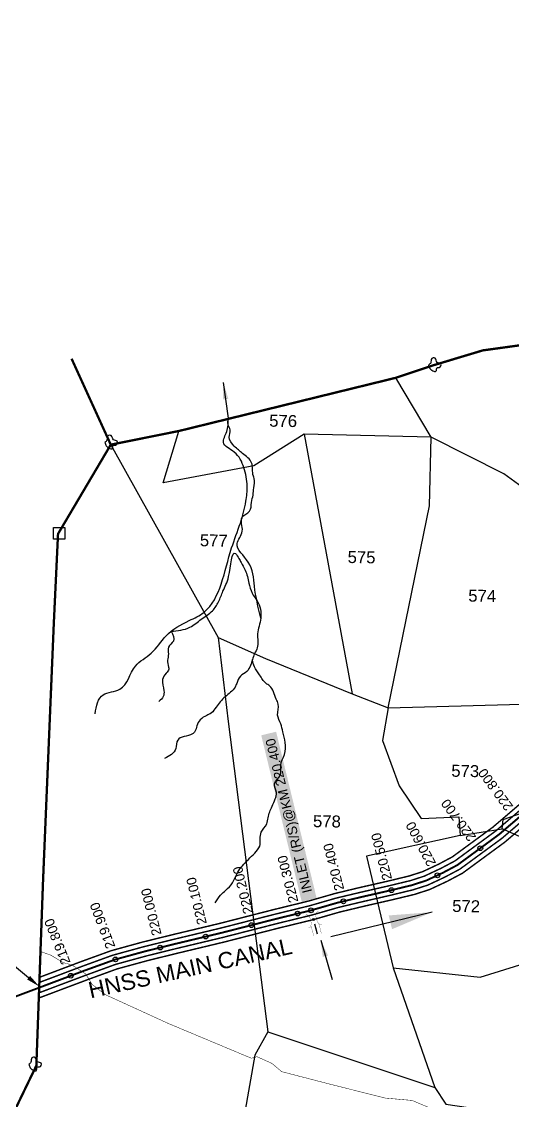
# Model space of a CAD drawing. Header units: feet. Extents: x 744761 to 763303, y 1620064 to 1627037.
# Drawn here: x 747324 to 748352, y 1623019 to 1625273 of the extents above; entities that cross this region are included whole.
import ezdxf
from ezdxf import colors
from ezdxf.entities.mleader import LeaderData, LeaderLine
from ezdxf.enums import TextEntityAlignment as Align
from ezdxf.math import Vec2, Vec3

# ---------------------------------------------------------------- set-up
doc = ezdxf.new("R2010")
doc.units = ezdxf.units.FT
doc.header["$LTSCALE"] = 15
doc.header["$MEASUREMENT"] = 0
doc.header["$PDMODE"] = 32
doc.header["$PDSIZE"] = 10
doc.linetypes.add('HIDDEN2', pattern=[0.1875, 0.125, -0.0625])
for name, color, linetype in [('CANAL1', 7, 'Continuous'), ('CSMark', 72, 'Continuous'), ('PLOT', 7, 'Continuous'), ('PLOT NO', 7, 'Continuous'), ('ROADS', 6, 'Continuous'), ('STRUCTURE', 5, 'Continuous'), ('TANKS-STREAM', 4, 'Continuous'), ('VILLAGE STONES', 240, 'Continuous')]:
    doc.layers.add(name, color=color, linetype=linetype)
doc.layers.add('VILLAGE BOUNDRY', color=5, linetype='HIDDEN2', lineweight=100)
doc.styles.get("Standard").update_dxf_attribs({"font": 'arial.ttf'})
doc.dimstyles.get("Standard").update_dxf_attribs({"dimtxt": 0.18, "dimasz": 0.18, "dimexe": 0.18, "dimexo": 0.0625, "dimgap": 0.09, "dimtad": 0, "dimtih": 1, "dimtoh": 1, "dimdec": 4, "dimzin": 0, "dimdsep": 46, "dimtxsty": 'Standard', "dimcen": 0.09, "dimadec": 0, "dimazin": 0, "dimtfac": 1, "dimtdec": 4, "dimtofl": 0, "dimtmove": 0, "dimatfit": 3, "dimfxl": 1, "dimtolj": 1, "dimtzin": 0, "dimarcsym": 0})

# ---------------------------------------------------------------- blocks, each defined once
blk = doc.blocks.new('IN')
at = {"layer": 'STRUCTURE', "color": 190, "const_width": 0.5}
for points in [[(763895.1, 1696672), (763895.1, 1696668), (763889.1, 1696664), (763881.7, 1696664), (763874.3, 1696664), (763868.3, 1696668), (763868.3, 1696672)], [(763871.3, 1696666), (763849.3, 1696666)], [(763871.3, 1696649.2), (763849.3, 1696649.2)], [(763868.3, 1696643.2), (763868.3, 1696647.2), (763874.3, 1696651.2), (763881.7, 1696651.2), (763881.7, 1696651.2), (763881.7, 1696651.2), (763889.1, 1696651.2), (763895.1, 1696647.2), (763895.1, 1696643.2)]]:
    blk.add_lwpolyline(points, dxfattribs=at)
at = {"layer": 'STRUCTURE', "color": 0}
blk.add_circle((763881.7, 1696657.6), 2.11, dxfattribs=at)
blk.add_leader([(763872.7, 1696657.6), (763851.2, 1696657.6)], dimstyle='Standard', override={"dimasz": 10, "dimgap": 0.09, "dimtad": 0}, dxfattribs=at)

msp = doc.modelspace()

# ---------------------------------------------------------------- linework, layer by layer
msp.add_point((747929.3, 1623417.8))
msp.add_point((747929.3, 1623417.8))
msp.add_point((747929.3, 1623417.8))
at = {"layer": 'CANAL1', "color": 5, "const_width": 3}
for points in [[(747361.6, 1623267.3), (747377.9, 1623273.4), (747452, 1623301.3), (747514.5, 1623324), (747579.8, 1623341.9), (747644.5, 1623357.8), (747740.4, 1623380.7), (747852.6, 1623409.4), (747926.8, 1623427.5), (747981.5, 1623443.3), (748032.4, 1623455.4), (748091.8, 1623469), (748136.8, 1623479.8), (748166, 1623489.2), (748200.4, 1623505.3), (748229.7, 1623520.8), (748315.5, 1623583.7), (748381.1, 1623639.8)], [(747360.8, 1623245.6), (747384.9, 1623254.7), (747459, 1623282.5), (747520.6, 1623304.9), (747584.8, 1623322.5), (747649.2, 1623338.4), (747745.2, 1623361.3), (747857.4, 1623390), (747931.9, 1623408.2), (747986.6, 1623423.9), (748037, 1623435.9), (748096.3, 1623449.5), (748142.2, 1623460.6), (748173.3, 1623470.5), (748209.3, 1623487.4), (748240.3, 1623503.8), (748328, 1623568), (748393.8, 1623624.3)]]:
    msp.add_lwpolyline(points, dxfattribs=at)
at = {"layer": 'CANAL1', "color": 1, "const_width": 3}
for points in [[(747362, 1623278.1), (747374.4, 1623282.7), (747448.6, 1623310.7), (747511.5, 1623333.5), (747577.3, 1623351.6), (747642.1, 1623367.5), (747738, 1623390.4), (747850.2, 1623419.1), (747924.2, 1623437.2), (747979, 1623452.9), (748030.1, 1623465.2), (748089.5, 1623478.7), (748134.1, 1623489.5), (748162.4, 1623498.5), (748195.9, 1623514.2), (748224.4, 1623529.3), (748309.3, 1623591.5), (748374.8, 1623647.5)], [(747360.4, 1623234.8), (747388.4, 1623245.3), (747462.4, 1623273.1), (747523.6, 1623295.4), (747587.3, 1623312.8), (747651.5, 1623328.6), (747747.6, 1623351.6), (747859.8, 1623380.3), (747934.5, 1623398.5), (747989.1, 1623414.2), (748039.2, 1623426.2), (748098.6, 1623439.8), (748144.9, 1623450.9), (748177, 1623461.2), (748213.8, 1623478.4), (748245.7, 1623495.3), (748334.2, 1623560.2), (748400.2, 1623616.6)]]:
    msp.add_lwpolyline(points, dxfattribs=at)
at = {"layer": 'CANAL1', "color": 1, "linetype": 'HIDDEN2', "ltscale": 5, "const_width": 4}
msp.add_lwpolyline([(747298.5, 1623232.9), (747381.4, 1623264), (747455.5, 1623291.9), (747520.5, 1623315.3), (747582.3, 1623332.2), (747646.8, 1623348.1), (747709.2, 1623363), (747742.8, 1623371), (747855, 1623399.7), (747929.3, 1623417.8), (747984.1, 1623433.6), (748034.7, 1623445.7), (748094.1, 1623459.2), (748139.5, 1623470.2), (748169.7, 1623479.9), (748204.9, 1623496.3), (748235, 1623512.3), (748321.7, 1623575.9), (748387.5, 1623632)], dxfattribs=at)
at = {"layer": 'CSMark', "color": 3}
for p in [(748282.9, 1623547.4), (748193.3, 1623490.9), (748097.3, 1623460), (747996.9, 1623436.7), (747901.2, 1623411), (747804.6, 1623386.8), (747709.2, 1623363), (747614.2, 1623340.1), (747520.5, 1623315.3), (747427.2, 1623281.3)]:
    msp.add_point(p, dxfattribs=at)
at = {"layer": 'PLOT'}
for points in [[(748445.9, 1623850.4), (748436.9, 1624018), (748434.8, 1624220.8), (748660.5, 1624076.5), (748403.7, 1624358.6), (748381.4, 1624340), (748439.2, 1624270.6), (748378, 1624295.3), (748331.9, 1624328.7), (748180.1, 1624405.3), (748106.4, 1624529.5)], [(747914.6, 1624411.7), (747809.7, 1624345.8), (747620.1, 1624310.5), (747653, 1624418.4)], [(748180.1, 1624405.3), (747914.6, 1624411.7), (748015.5, 1623870)], [(748090.7, 1623840.6), (748176.7, 1624262.2), (748180.1, 1624405.3)], [(747510.8, 1624389.9), (747734.9, 1623987.2), (747834.2, 1623943.4), (748015.5, 1623870), (748090.7, 1623840.6), (748445.9, 1623850.4)], [(747734.9, 1623987.2), (747755.9, 1623812.3), (747810.9, 1623381.1), (747838.7, 1623163.9), (747811.8, 1623115.4), (747778.5, 1622925.5)], [(748090.7, 1623840.6), (748078.7, 1623772.3), (748113.3, 1623677.4), (748159.6, 1623609.4), (748238.4, 1623612.8), (748241.1, 1623574.1), (748328.8, 1623588), (748330.4, 1623607.3), (748439.8, 1623645.6), (748437.8, 1623773.6), (748469.5, 1623810.6)], [(748241.1, 1623574.1), (748045.1, 1623530.8), (748100.7, 1623297.6), (748282.5, 1623278.5), (748558.5, 1623363.7), (748595.9, 1623404.9), (748578.7, 1623522.3), (748446.9, 1623489.8), (748443.4, 1623537.1), (748328.8, 1623588)], [(748100.7, 1623297.6), (748187.8, 1623047.9), (748210.9, 1623013.5), (748418.9, 1622982.7), (748422.8, 1623011.9), (748653.5, 1623089.4), (748963.7, 1623146.7), (749142, 1623168.9), (749169.1, 1623025.7)], [(747838.7, 1623163.9), (748187.8, 1623047.9)]]:
    msp.add_lwpolyline(points, dxfattribs=at)
at = {"layer": 'ROADS', "linetype": 'HIDDEN2', "ltscale": 10, "const_width": 1}
msp.add_lwpolyline([(748189, 1623000.4), (748140.9, 1623020.9), (748084.4, 1623025.9), (747971.7, 1623054.2), (747867.8, 1623081.1), (747847.8, 1623098.1), (747816.3, 1623112.3), (747804.5, 1623109.1), (747631.6, 1623181.4), (747499.4, 1623241.8), (747471.7, 1623263.3), (747458.6, 1623284.9), (747429.1, 1623304.1), (747412.1, 1623308.4), (747385.6, 1623324.2), (747364, 1623331.9)], dxfattribs=at)
at = {"layer": 'TANKS-STREAM'}
for points in [[(747477.9, 1623827.9), (747494.9, 1623867.9), (747529.9, 1623879.3), (747562.3, 1623927.8), (747595.4, 1623954.4), (747626.4, 1623991), (747674.9, 1624022.8), (747705.5, 1624039.9), (747741.4, 1624099), (747763.4, 1624174.3), (747781.6, 1624226.3), (747793.2, 1624271.8), (747795.9, 1624303.3), (747788.8, 1624341.9), (747768.7, 1624374.5), (747746.2, 1624394.4), (747753.1, 1624417.2), (747756.2, 1624443.7)], [(747824.2, 1624028), (747811, 1624094.3), (747798.2, 1624144.7), (747775.1, 1624183.6), (747785.6, 1624209.4), (747785.5, 1624238.8), (747801, 1624251.2), (747804.9, 1624269.5), (747808.1, 1624284.8), (747809.5, 1624299.6), (747810.4, 1624319.1), (747808.7, 1624324.4), (747805, 1624352.1), (747786.4, 1624371.6), (747768.9, 1624387), (747758.2, 1624405.4), (747760.4, 1624420.8), (747756, 1624432.3), (747756.2, 1624443.7)], [(747636.7, 1624000.3), (747676.2, 1624008.7), (747700, 1624025.5), (747723.3, 1624043.3), (747735.8, 1624061.8), (747745.3, 1624084), (747757, 1624114.9), (747771.7, 1624162.5), (747778.5, 1624152.2), (747783.2, 1624143.6), (747791.5, 1624128), (747799.6, 1624101.1), (747806.2, 1624080.2), (747816.7, 1624064), (747824.2, 1624027.8), (747817.7, 1623994.7), (747816.8, 1623965.9), (747811.3, 1623953.5), (747802.8, 1623929.2), (747795.1, 1623916.5), (747781.6, 1623906.6), (747773.9, 1623891.2), (747770.5, 1623883.8), (747749.7, 1623863.5), (747730.8, 1623841.9), (747721, 1623829.8), (747711.3, 1623824.6), (747697.8, 1623815.7), (747690.6, 1623803), (747686.7, 1623791.3), (747681.3, 1623786.1), (747650.6, 1623773.2), (747646.6, 1623755.6), (747623.2, 1623734.6)], [(747636.7, 1624000.3), (747641.6, 1623979.9), (747631.4, 1623967.3), (747631.1, 1623953.2), (747629.6, 1623939.8), (747631.4, 1623925.6), (747632, 1623921.6), (747626.5, 1623912.9), (747618.9, 1623899.6), (747621.9, 1623876.1), (747620.3, 1623864), (747611.4, 1623854.1)], [(747729.2, 1623433.3), (747740.1, 1623449.7), (747751, 1623459.7), (747765.1, 1623475.5), (747776.2, 1623497.2), (747786, 1623511), (747811.6, 1623537.3), (747822, 1623552.1), (747825.1, 1623580.9), (747836.6, 1623598.3), (747839.5, 1623611.1), (747847.9, 1623635), (747854.5, 1623650.4), (747856.9, 1623663.7), (747852.9, 1623682), (747865, 1623699.7), (747865.9, 1623720.6), (747873.7, 1623743.4), (747875.2, 1623768.5), (747870.2, 1623790.5), (747866.2, 1623807.1), (747859.5, 1623825.4), (747860.9, 1623848.4), (747856.3, 1623858.6), (747842.8, 1623886.6), (747835.4, 1623891.5), (747821.8, 1623909.3), (747810.8, 1623926.3), (747806.6, 1623940.6)]]:
    msp.add_spline(points, degree=3, dxfattribs=at)
at = {"layer": 'VILLAGE BOUNDRY', "lineweight": -2, "ltscale": 15, "const_width": 4.88}
for points in [[(747276.6, 1622931), (747355.3, 1623093.6), (747369.3, 1623480), (747391.7, 1624015.2), (747400.6, 1624203.6), (747510.8, 1624389.9), (747510.8, 1624389.9), (747653, 1624418.4), (747897.8, 1624478.4), (748106.4, 1624529.5), (748185.4, 1624555.8), (748288.1, 1624586.7), (748370.9, 1624598.1), (748451.6, 1624609), (748646.4, 1624672.3), (748668.2, 1624679.1), (748980.3, 1624775.8), (749197.1, 1624836.9), (749321.9, 1624852.2), (749444, 1624920.4), (749507.4, 1624989.2), (749554.5, 1625012.3), (749851.8, 1625113.7), (750290.6, 1625270.7)], [(747276.6, 1622931), (747355.3, 1623093.6), (747369.3, 1623480), (747391.7, 1624015.2), (747400.6, 1624203.6), (747510.8, 1624389.9), (747510.8, 1624389.9), (747653, 1624418.4), (747897.8, 1624478.4), (748106.4, 1624529.5), (748185.4, 1624555.8), (748288.1, 1624586.7), (748370.9, 1624598.1), (748451.6, 1624609), (748646.4, 1624672.3), (748668.2, 1624679.1), (748980.3, 1624775.8), (749197.1, 1624836.9), (749321.9, 1624852.2), (749444, 1624920.4), (749507.4, 1624989.2), (749554.5, 1625012.3), (749851.8, 1625113.7), (750290.6, 1625270.7)], [(747510.8, 1624389.9), (747428.9, 1624569.4)]]:
    msp.add_lwpolyline(points, dxfattribs=at)
at = {"layer": 'VILLAGE STONES'}
msp.add_lwpolyline([(747391.2, 1624217.2), (747415.1, 1624216.8), (747414.8, 1624192.4), (747390.8, 1624192.7)], close=True, dxfattribs=at)
for points in [[(748174.9, 1624556.6), (748179.4, 1624560.9), (748181.5, 1624569.7), (748188.3, 1624570.5), (748193.1, 1624561.7), (748200.8, 1624558.6), (748197.3, 1624550.9), (748192.9, 1624550.9), (748190.3, 1624543.2), (748184, 1624544.2), (748177.7, 1624549.2), (748174.9, 1624556.6)], [(747498.3, 1624394.9), (747502.7, 1624399.2), (747504.8, 1624407.9), (747511.7, 1624408.8), (747516.4, 1624399.9), (747524.2, 1624396.9), (747520.6, 1624389.1), (747516.2, 1624389.2), (747513.7, 1624381.4), (747507.3, 1624382.5), (747501.1, 1624387.5), (747498.3, 1624394.9)], [(747339.5, 1623096.6), (747344, 1623100.9), (747346.1, 1623109.7), (747352.9, 1623110.5), (747357.7, 1623101.7), (747365.4, 1623098.6), (747361.9, 1623090.9), (747357.5, 1623090.9), (747354.9, 1623083.1), (747348.6, 1623084.2), (747342.3, 1623089.2), (747339.5, 1623096.6)]]:
    msp.add_spline(points, degree=3, dxfattribs=at)

# ---------------------------------------------------------------- block references
at = {"layer": 'STRUCTURE', "color": 0, "rotation": 104.7680561234873}
msp.add_blockref('IN', (2583262.7, 1317240.5), dxfattribs=at)

# ---------------------------------------------------------------- texts
at = {"layer": 'CSMark', "color": 1}
for s, rotation, p in [('220.800', 126.2255, (748344.6, 1623629)), ('220.700', 126.2255, (748267.1, 1623565.2)), ('220.600', 117.9814, (748182.3, 1623511.5)), ('220.500', 104.3554, (748089.1, 1623481.1)), ('220.400', 104.3554, (747989.1, 1623459.3)), ('220.300', 104.3554, (747893.3, 1623434)), ('220.200', 103.4447, (747798.4, 1623410.8)), ('220.100', 103.826, (747702, 1623388.2)), ('220.000', 103.826, (747607.4, 1623365.4)), ('219.900', 110.6099, (747511.3, 1623338.7)), ('219.800', 111.7544, (747417.8, 1623305.5))]:
    msp.add_text(s, height=20, rotation=rotation, dxfattribs=at).set_placement(p, align=Align.MIDDLE_LEFT)
at = {"layer": 'PLOT NO'}
for s, p in [('576', (747871, 1624439.6)), ('577', (747726.1, 1624189.9)), ('575', (748034.8, 1624155)), ('574', (748286.9, 1624074.4)), ('573', (748251.5, 1623708.8)), ('578', (747962.5, 1623603.6)), ('572', (748253.3, 1623426.6))]:
    msp.add_text(s, height=25, rotation=359.0946, dxfattribs=at).set_placement(p, align=Align.MIDDLE_CENTER)
at = {"layer": 'STRUCTURE', "color": 5, "insert": (747914.2, 1623443.1), "char_height": 20, "width": 345.426, "attachment_point": 1, "rotation": 103.6891, "bg_fill": 1, "box_fill_scale": 1.3, "bg_fill_color": 7, "bg_fill_true_color": 16777215, "bg_fill_transparency": 4390977}
msp.add_mtext('\\pi9.1045;INLET (R/S)@KM 220.400', dxfattribs=at)
at = {"layer": 'VILLAGE STONES'}
msp.add_text('HNSS MAIN CANAL', height=33.904, rotation=12.4688, dxfattribs=at).set_placement((747468.4, 1623233.9))

# ---------------------------------------------------------------- leaders
at = {"layer": 'PLOT', "color": 5}
for points in [[(747746, 1624519.7), (747756.3, 1624445.4)], [(747949.4, 1623355.5), (747973.7, 1623273.2)]]:
    msp.add_leader(points, dimstyle='Standard', override={"dimasz": 35, "dimgap": 0.09, "dimtad": 0, "dimzin": 2, "dimtfill": 2, "dimtfillclr": 5}, dxfattribs=at)
at = {"layer": 'VILLAGE STONES'}
msp.add_leader([(748182.5, 1623414.1), (747970.7, 1623362.5)], dimstyle='Standard', override={"dimasz": 90, "dimgap": 0.09, "dimtad": 0, "dimtfill": 2, "dimtfillclr": 5}, dxfattribs=at)
at = {"layer": 'VILLAGE STONES', "color": 1}
ml = msp.add_multileader_mtext('Standard', dxfattribs=at)
ml.set_content('219.750', color=1)
ml.set_leader_properties()
ml.build(insert=Vec2(0, 0))
ml.multileader.update_dxf_attribs({"dogleg_length": 0.36, "arrow_head_size": 29.1})
ctx = ml.context
ctx.base_point, ctx.char_height, ctx.arrow_head_size, ctx.landing_gap_size, ctx.plane_origin, ctx.plane_x_axis, ctx.plane_y_axis = Vec3(747111, 1623326.3), 33.9, 29.1, 0.0872, Vec3(747108, 1623119.5), Vec3(1, -0.000721), Vec3(0.000721, 1)
ctx.text_align_type = 2
notes = []
notes.append((ctx, [(1, (1, 1, 0), (747278.8, 1623326.2), (-1, 0.000721), 1.354571079431283e-11, [(0, [(747361.7, 1623258.8)], 0, [])])]))
ctx.mtext.insert, ctx.mtext.text_direction, ctx.mtext.rotation, ctx.mtext.alignment, ctx.mtext.flow_direction = Vec3(747278.7, 1623343.5), Vec3(1, -0.000721), 6.282465, 3, 5
for ctx, leaders in notes:
    for number, flags, end, landing, length, lines in leaders:
        leader = LeaderData()
        leader.index, (leader.has_last_leader_line, leader.has_dogleg_vector, leader.attachment_direction) = number, flags
        leader.last_leader_point, leader.dogleg_vector, leader.dogleg_length = Vec3(end), Vec3(landing), length
        for number, points, colour, breaks in lines:
            line = LeaderLine()
            line.index, line.vertices, line.color, line.breaks = number, Vec3.list(points), colors.encode_raw_color(colour), breaks
            leader.lines.append(line)
        ctx.leaders.append(leader)

doc.saveas('drawing.dxf')
